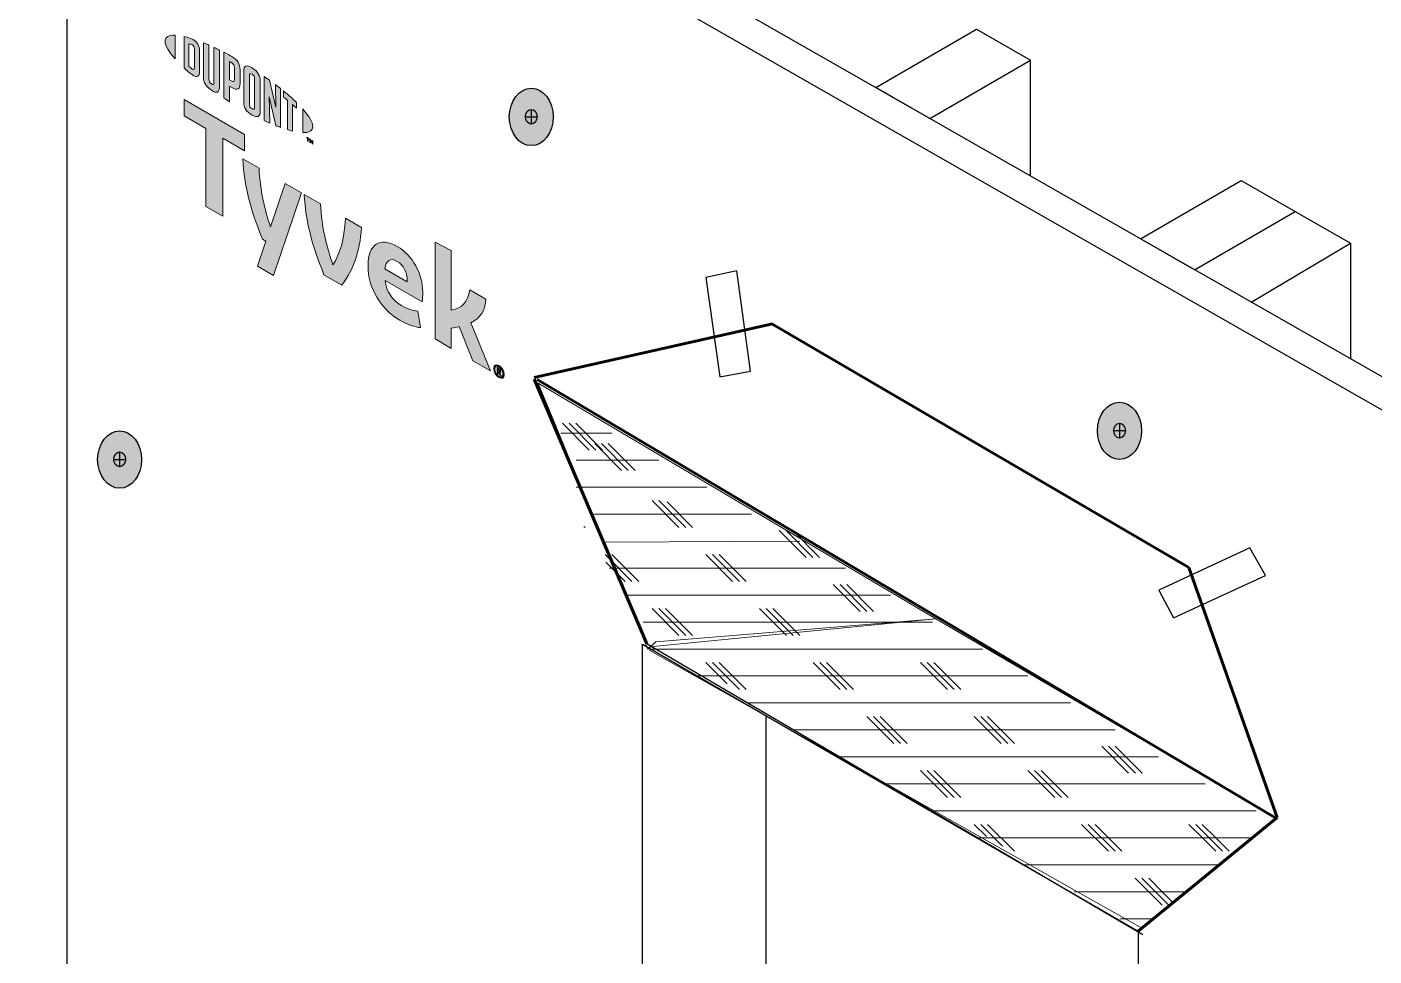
# Model space of a CAD drawing. Header units: inches. Extents: x -20.7 to 76.3, y -55.2 to 19.1.
# Drawn here: x -5.39 to -2.272, y -28.421 to -26.272 of the extents above; entities that cross this region are included whole.
import ezdxf

# ---------------------------------------------------------------- set-up
doc = ezdxf.new("R2010")
doc.units = ezdxf.units.IN
doc.header["$MEASUREMENT"] = 0
for name, color, linetype, lineweight in [('.ATI-HATCH', 7, 'Continuous', 0), ('G-ANNO-TTLB', 7, 'Continuous', 0), ('LOGOS', 7, 'Continuous', 0), ('TYVEK', 7, 'Continuous', 0)]:
    doc.layers.add(name, color=color, linetype=linetype, lineweight=lineweight)

# ---------------------------------------------------------------- blocks, each defined once
blk = doc.blocks.new('Block_583')
at = {"layer": 'LOGOS', "true_color": 0x848484, "transparency": 33554687}
h = blk.add_hatch(color=252, dxfattribs=at)
h.dxf.hatch_style = 2
edge = h.paths.add_edge_path()
edge.add_spline(control_points=[(-5.0705, -26.3047), (-5.0705, -26.3148), (-5.062, -26.3291), (-5.0472, -26.3457), (-5.0472, -26.3457), (-5.0472, -26.2909), (-5.0472, -26.2909), (-5.062, -26.2904), (-5.0705, -26.2948), (-5.0705, -26.3047)], knot_values=[0, 0, 0, 0, 1, 1, 1, 2, 2, 2, 3, 3, 3, 3], degree=3, periodic=0)
h = blk.add_hatch(color=252, dxfattribs=at)
h.dxf.hatch_style = 2
edge = h.paths.add_edge_path()
edge.add_spline(control_points=[(-5.0027, -26.3663), (-5.0027, -26.3705), (-5.0049, -26.3706), (-5.0075, -26.3691), (-5.0095, -26.3679), (-5.0127, -26.3652), (-5.0153, -26.3629), (-5.0153, -26.3629), (-5.0153, -26.3106), (-5.0153, -26.3106), (-5.0127, -26.3113), (-5.0095, -26.3123), (-5.0075, -26.3134), (-5.0049, -26.315), (-5.0027, -26.3176), (-5.0027, -26.3218), (-5.0027, -26.3218), (-5.0027, -26.3663), (-5.0027, -26.3663)], knot_values=[0, 0, 0, 0, 1, 1, 1, 2, 2, 2, 3, 3, 3, 4, 4, 4, 5, 5, 5, 6, 6, 6, 6], degree=3, periodic=0)
edge = h.paths.add_edge_path()
edge.add_spline(control_points=[(-5.0058, -26.3008), (-5.0099, -26.2984), (-5.0159, -26.2963), (-5.0267, -26.2939), (-5.0267, -26.2939), (-5.0267, -26.3665), (-5.0267, -26.3665), (-5.0172, -26.3753), (-5.0099, -26.3814), (-5.0058, -26.3838), (-4.9962, -26.3893), (-4.9909, -26.3857), (-4.9909, -26.375), (-4.9909, -26.375), (-4.9909, -26.3268), (-4.9909, -26.3268), (-4.9909, -26.3161), (-4.9962, -26.3063), (-5.0058, -26.3008)], knot_values=[0, 0, 0, 0, 1, 1, 1, 2, 2, 2, 3, 3, 3, 4, 4, 4, 5, 5, 5, 6, 6, 6, 6], degree=3, periodic=0)
h = blk.add_hatch(color=252, dxfattribs=at)
h.dxf.hatch_style = 2
edge = h.paths.add_edge_path()
edge.add_spline(control_points=[(-4.9576, -26.4008), (-4.9576, -26.405), (-4.9589, -26.4069), (-4.9635, -26.4036), (-4.9679, -26.4004), (-4.9692, -26.3976), (-4.9692, -26.3926), (-4.9692, -26.3926), (-4.9692, -26.3136), (-4.9692, -26.3136), (-4.9721, -26.3123), (-4.9788, -26.3095), (-4.9816, -26.3083), (-4.9816, -26.3083), (-4.9816, -26.3882), (-4.9816, -26.3882), (-4.9816, -26.4009), (-4.9762, -26.409), (-4.9635, -26.4181), (-4.9518, -26.4264), (-4.9446, -26.4237), (-4.9446, -26.4096), (-4.9446, -26.4096), (-4.9446, -26.3252), (-4.9446, -26.3252), (-4.947, -26.3239), (-4.955, -26.3201), (-4.9576, -26.3189), (-4.9576, -26.3189), (-4.9576, -26.4008), (-4.9576, -26.4008)], knot_values=[0, 0, 0, 0, 1, 1, 1, 2, 2, 2, 3, 3, 3, 4, 4, 4, 5, 5, 5, 6, 6, 6, 7, 7, 7, 8, 8, 8, 9, 9, 9, 10, 10, 10, 10], degree=3, periodic=0)
h = blk.add_hatch(color=252, dxfattribs=at)
h.dxf.hatch_style = 2
edge = h.paths.add_edge_path()
edge.add_spline(control_points=[(-4.9101, -26.3935), (-4.9101, -26.3981), (-4.9115, -26.3996), (-4.9168, -26.3966), (-4.9168, -26.3966), (-4.9214, -26.3939), (-4.9214, -26.3939), (-4.9214, -26.3939), (-4.9214, -26.352), (-4.9214, -26.352), (-4.9194, -26.353), (-4.9183, -26.3536), (-4.9171, -26.3543), (-4.9113, -26.3576), (-4.9101, -26.3608), (-4.9101, -26.3655), (-4.9101, -26.3655), (-4.9101, -26.3935), (-4.9101, -26.3935)], knot_values=[0, 0, 0, 0, 1, 1, 1, 2, 2, 2, 3, 3, 3, 4, 4, 4, 5, 5, 5, 6, 6, 6, 6], degree=3, periodic=0)
edge = h.paths.add_edge_path()
edge.add_spline(control_points=[(-4.9163, -26.3399), (-4.9186, -26.3386), (-4.9268, -26.3342), (-4.9344, -26.3303), (-4.9344, -26.3303), (-4.9344, -26.4366), (-4.9344, -26.4366), (-4.9318, -26.4383), (-4.9251, -26.4426), (-4.9214, -26.4448), (-4.9214, -26.4448), (-4.9214, -26.4087), (-4.9214, -26.4087), (-4.9214, -26.4087), (-4.9163, -26.4116), (-4.9163, -26.4116), (-4.9026, -26.4195), (-4.897, -26.4157), (-4.897, -26.4022), (-4.897, -26.4022), (-4.897, -26.3709), (-4.897, -26.3709), (-4.897, -26.3577), (-4.9034, -26.3474), (-4.9163, -26.3399)], knot_values=[0, 0, 0, 0, 1, 1, 1, 2, 2, 2, 3, 3, 3, 4, 4, 4, 5, 5, 5, 6, 6, 6, 7, 7, 7, 8, 8, 8, 8], degree=3, periodic=0)
h = blk.add_hatch(color=252, dxfattribs=at)
h.dxf.hatch_style = 2
edge = h.paths.add_edge_path()
edge.add_spline(control_points=[(-4.8636, -26.4575), (-4.8636, -26.4617), (-4.8648, -26.4632), (-4.8694, -26.4607), (-4.8742, -26.4581), (-4.8755, -26.455), (-4.8755, -26.4507), (-4.8755, -26.4507), (-4.8755, -26.3844), (-4.8755, -26.3844), (-4.8755, -26.38), (-4.8742, -26.3784), (-4.8694, -26.3813), (-4.8648, -26.3841), (-4.8636, -26.387), (-4.8636, -26.3912), (-4.8636, -26.3912), (-4.8636, -26.4575), (-4.8636, -26.4575)], knot_values=[0, 0, 0, 0, 1, 1, 1, 2, 2, 2, 3, 3, 3, 4, 4, 4, 5, 5, 5, 6, 6, 6, 6], degree=3, periodic=0)
edge = h.paths.add_edge_path()
edge.add_spline(control_points=[(-4.8694, -26.3664), (-4.8815, -26.3588), (-4.8887, -26.3607), (-4.8887, -26.3747), (-4.8887, -26.3747), (-4.8887, -26.4443), (-4.8887, -26.4443), (-4.8887, -26.459), (-4.8822, -26.4689), (-4.8694, -26.4756), (-4.857, -26.4822), (-4.8504, -26.4805), (-4.8504, -26.4648), (-4.8504, -26.4648), (-4.8504, -26.3984), (-4.8504, -26.3984), (-4.8504, -26.3834), (-4.8563, -26.3747), (-4.8694, -26.3664)], knot_values=[0, 0, 0, 0, 1, 1, 1, 2, 2, 2, 3, 3, 3, 4, 4, 4, 5, 5, 5, 6, 6, 6, 6], degree=3, periodic=0)
h = blk.add_hatch(color=252, dxfattribs=at)
h.dxf.hatch_style = 2
edge = h.paths.add_edge_path()
edge.add_spline(control_points=[(-4.8143, -26.4575), (-4.8143, -26.4575), (-4.8287, -26.3951), (-4.8287, -26.3951), (-4.8327, -26.3922), (-4.8374, -26.3889), (-4.8411, -26.3864), (-4.8411, -26.3864), (-4.8411, -26.4884), (-4.8411, -26.4884), (-4.8385, -26.4896), (-4.8319, -26.4925), (-4.8285, -26.494), (-4.8285, -26.494), (-4.8296, -26.4333), (-4.8296, -26.4333), (-4.8296, -26.4333), (-4.8143, -26.4999), (-4.8143, -26.4999), (-4.811, -26.5011), (-4.8063, -26.5029), (-4.8032, -26.504), (-4.8032, -26.504), (-4.8032, -26.4144), (-4.8032, -26.4144), (-4.8064, -26.4118), (-4.8123, -26.4072), (-4.8152, -26.4051), (-4.8152, -26.4051), (-4.8143, -26.4575), (-4.8143, -26.4575)], knot_values=[0, 0, 0, 0, 1, 1, 1, 2, 2, 2, 3, 3, 3, 4, 4, 4, 5, 5, 5, 6, 6, 6, 7, 7, 7, 8, 8, 8, 9, 9, 9, 10, 10, 10, 10], degree=3, periodic=0)
h = blk.add_hatch(color=252, dxfattribs=at)
h.dxf.hatch_style = 2
edge = h.paths.add_edge_path()
edge.add_spline(control_points=[(-4.7967, -26.4338), (-4.7935, -26.4363), (-4.7903, -26.4389), (-4.7872, -26.4415), (-4.7872, -26.4415), (-4.7872, -26.5093), (-4.7872, -26.5093), (-4.7844, -26.5102), (-4.7791, -26.5117), (-4.7756, -26.5125), (-4.7756, -26.5125), (-4.7756, -26.4514), (-4.7756, -26.4514), (-4.7722, -26.4544), (-4.769, -26.4572), (-4.7661, -26.4599), (-4.7661, -26.4599), (-4.7661, -26.4468), (-4.7661, -26.4468), (-4.7753, -26.4378), (-4.7852, -26.4291), (-4.7967, -26.4196), (-4.7967, -26.4196), (-4.7967, -26.4338), (-4.7967, -26.4338)], knot_values=[0, 0, 0, 0, 1, 1, 1, 2, 2, 2, 3, 3, 3, 4, 4, 4, 5, 5, 5, 6, 6, 6, 7, 7, 7, 8, 8, 8, 8], degree=3, periodic=0)
h = blk.add_hatch(color=252, dxfattribs=at)
h.dxf.hatch_style = 2
edge = h.paths.add_edge_path()
edge.add_spline(control_points=[(-4.7287, -26.5021), (-4.7287, -26.5121), (-4.7372, -26.5166), (-4.7521, -26.5161), (-4.7521, -26.5161), (-4.7521, -26.4613), (-4.7521, -26.4613), (-4.7372, -26.4779), (-4.7287, -26.4921), (-4.7287, -26.5021)], knot_values=[0, 0, 0, 0, 1, 1, 1, 2, 2, 2, 3, 3, 3, 3], degree=3, periodic=0)
h = blk.add_hatch(color=252, dxfattribs=at)
h.dxf.hatch_style = 2
edge = h.paths.add_edge_path()
edge.add_spline(control_points=[(-4.7357, -26.531), (-4.7357, -26.531), (-4.7343, -26.5318), (-4.7343, -26.5318), (-4.7343, -26.5318), (-4.7322, -26.5368), (-4.7322, -26.5368), (-4.7322, -26.5368), (-4.7301, -26.5342), (-4.7301, -26.5342), (-4.7301, -26.5342), (-4.7287, -26.535), (-4.7287, -26.535), (-4.7287, -26.535), (-4.7287, -26.5429), (-4.7287, -26.5429), (-4.7287, -26.5429), (-4.73, -26.5422), (-4.73, -26.5422), (-4.73, -26.5422), (-4.73, -26.5366), (-4.73, -26.5366), (-4.73, -26.5366), (-4.7321, -26.5391), (-4.7321, -26.5391), (-4.7321, -26.5391), (-4.7323, -26.539), (-4.7323, -26.539), (-4.7323, -26.539), (-4.7344, -26.534), (-4.7344, -26.534), (-4.7344, -26.534), (-4.7344, -26.5397), (-4.7344, -26.5397), (-4.7344, -26.5397), (-4.7357, -26.5389), (-4.7357, -26.5389), (-4.7357, -26.5389), (-4.7357, -26.531), (-4.7357, -26.531)], knot_values=[0, 0, 0, 0, 1, 1, 1, 2, 2, 2, 3, 3, 3, 4, 4, 4, 5, 5, 5, 6, 6, 6, 7, 7, 7, 8, 8, 8, 9, 9, 9, 10, 10, 10, 11, 11, 11, 12, 12, 12, 13, 13, 13, 13], degree=3, periodic=0)
edge = h.paths.add_edge_path()
edge.add_spline(control_points=[(-4.7406, -26.5296), (-4.7406, -26.5296), (-4.7427, -26.5283), (-4.7427, -26.5283), (-4.7427, -26.5283), (-4.7427, -26.527), (-4.7427, -26.527), (-4.7427, -26.527), (-4.7371, -26.5302), (-4.7371, -26.5302), (-4.7371, -26.5302), (-4.7371, -26.5316), (-4.7371, -26.5316), (-4.7371, -26.5316), (-4.7393, -26.5303), (-4.7393, -26.5303), (-4.7393, -26.5303), (-4.7393, -26.5368), (-4.7393, -26.5368), (-4.7393, -26.5368), (-4.7406, -26.5361), (-4.7406, -26.5361), (-4.7406, -26.5361), (-4.7406, -26.5296), (-4.7406, -26.5296)], knot_values=[0, 0, 0, 0, 1, 1, 1, 2, 2, 2, 3, 3, 3, 4, 4, 4, 5, 5, 5, 6, 6, 6, 7, 7, 7, 8, 8, 8, 8], degree=3, periodic=0)
at = {"layer": 'LOGOS'}
for points, knots in [([(-5.0705, -26.3047), (-5.0705, -26.3148), (-5.062, -26.3291), (-5.0472, -26.3457), (-5.0472, -26.3457), (-5.0472, -26.2909), (-5.0472, -26.2909), (-5.062, -26.2904), (-5.0705, -26.2948), (-5.0705, -26.3047)], [0, 0, 0, 0, 1, 1, 1, 2, 2, 2, 3, 3, 3, 3]), ([(-5.0058, -26.3008), (-5.0099, -26.2984), (-5.0159, -26.2963), (-5.0267, -26.2939), (-5.0267, -26.2939), (-5.0267, -26.3665), (-5.0267, -26.3665), (-5.0172, -26.3753), (-5.0099, -26.3814), (-5.0058, -26.3838), (-4.9962, -26.3893), (-4.9909, -26.3857), (-4.9909, -26.375), (-4.9909, -26.375), (-4.9909, -26.3268), (-4.9909, -26.3268), (-4.9909, -26.3161), (-4.9962, -26.3063), (-5.0058, -26.3008)], [0, 0, 0, 0, 1, 1, 1, 2, 2, 2, 3, 3, 3, 4, 4, 4, 5, 5, 5, 6, 6, 6, 6]), ([(-5.0027, -26.3663), (-5.0027, -26.3705), (-5.0049, -26.3706), (-5.0075, -26.3691), (-5.0095, -26.3679), (-5.0127, -26.3652), (-5.0153, -26.3629), (-5.0153, -26.3629), (-5.0153, -26.3106), (-5.0153, -26.3106), (-5.0127, -26.3113), (-5.0095, -26.3123), (-5.0075, -26.3134), (-5.0049, -26.315), (-5.0027, -26.3176), (-5.0027, -26.3218), (-5.0027, -26.3218), (-5.0027, -26.3663), (-5.0027, -26.3663)], [0, 0, 0, 0, 1, 1, 1, 2, 2, 2, 3, 3, 3, 4, 4, 4, 5, 5, 5, 6, 6, 6, 6]), ([(-4.9576, -26.4008), (-4.9576, -26.405), (-4.9589, -26.4069), (-4.9635, -26.4036), (-4.9679, -26.4004), (-4.9692, -26.3976), (-4.9692, -26.3926), (-4.9692, -26.3926), (-4.9692, -26.3136), (-4.9692, -26.3136), (-4.9721, -26.3123), (-4.9788, -26.3095), (-4.9816, -26.3083), (-4.9816, -26.3083), (-4.9816, -26.3882), (-4.9816, -26.3882), (-4.9816, -26.4009), (-4.9762, -26.409), (-4.9635, -26.4181), (-4.9518, -26.4264), (-4.9446, -26.4237), (-4.9446, -26.4096), (-4.9446, -26.4096), (-4.9446, -26.3252), (-4.9446, -26.3252), (-4.947, -26.3239), (-4.955, -26.3201), (-4.9576, -26.3189), (-4.9576, -26.3189), (-4.9576, -26.4008), (-4.9576, -26.4008)], [0, 0, 0, 0, 1, 1, 1, 2, 2, 2, 3, 3, 3, 4, 4, 4, 5, 5, 5, 6, 6, 6, 7, 7, 7, 8, 8, 8, 9, 9, 9, 10, 10, 10, 10]), ([(-4.9163, -26.3399), (-4.9186, -26.3386), (-4.9268, -26.3342), (-4.9344, -26.3303), (-4.9344, -26.3303), (-4.9344, -26.4366), (-4.9344, -26.4366), (-4.9318, -26.4383), (-4.9251, -26.4426), (-4.9214, -26.4448), (-4.9214, -26.4448), (-4.9214, -26.4087), (-4.9214, -26.4087), (-4.9214, -26.4087), (-4.9163, -26.4116), (-4.9163, -26.4116), (-4.9026, -26.4195), (-4.897, -26.4157), (-4.897, -26.4022), (-4.897, -26.4022), (-4.897, -26.3709), (-4.897, -26.3709), (-4.897, -26.3577), (-4.9034, -26.3474), (-4.9163, -26.3399)], [0, 0, 0, 0, 1, 1, 1, 2, 2, 2, 3, 3, 3, 4, 4, 4, 5, 5, 5, 6, 6, 6, 7, 7, 7, 8, 8, 8, 8]), ([(-4.9101, -26.3935), (-4.9101, -26.3981), (-4.9115, -26.3996), (-4.9168, -26.3966), (-4.9168, -26.3966), (-4.9214, -26.3939), (-4.9214, -26.3939), (-4.9214, -26.3939), (-4.9214, -26.352), (-4.9214, -26.352), (-4.9194, -26.353), (-4.9183, -26.3536), (-4.9171, -26.3543), (-4.9113, -26.3576), (-4.9101, -26.3608), (-4.9101, -26.3655), (-4.9101, -26.3655), (-4.9101, -26.3935), (-4.9101, -26.3935)], [0, 0, 0, 0, 1, 1, 1, 2, 2, 2, 3, 3, 3, 4, 4, 4, 5, 5, 5, 6, 6, 6, 6]), ([(-4.8694, -26.3664), (-4.8815, -26.3588), (-4.8887, -26.3607), (-4.8887, -26.3747), (-4.8887, -26.3747), (-4.8887, -26.4443), (-4.8887, -26.4443), (-4.8887, -26.459), (-4.8822, -26.4689), (-4.8694, -26.4756), (-4.857, -26.4822), (-4.8504, -26.4805), (-4.8504, -26.4648), (-4.8504, -26.4648), (-4.8504, -26.3984), (-4.8504, -26.3984), (-4.8504, -26.3834), (-4.8563, -26.3747), (-4.8694, -26.3664)], [0, 0, 0, 0, 1, 1, 1, 2, 2, 2, 3, 3, 3, 4, 4, 4, 5, 5, 5, 6, 6, 6, 6]), ([(-4.8636, -26.4575), (-4.8636, -26.4617), (-4.8648, -26.4632), (-4.8694, -26.4607), (-4.8742, -26.4581), (-4.8755, -26.455), (-4.8755, -26.4507), (-4.8755, -26.4507), (-4.8755, -26.3844), (-4.8755, -26.3844), (-4.8755, -26.38), (-4.8742, -26.3784), (-4.8694, -26.3813), (-4.8648, -26.3841), (-4.8636, -26.387), (-4.8636, -26.3912), (-4.8636, -26.3912), (-4.8636, -26.4575), (-4.8636, -26.4575)], [0, 0, 0, 0, 1, 1, 1, 2, 2, 2, 3, 3, 3, 4, 4, 4, 5, 5, 5, 6, 6, 6, 6]), ([(-4.8143, -26.4575), (-4.8143, -26.4575), (-4.8287, -26.3951), (-4.8287, -26.3951), (-4.8327, -26.3922), (-4.8374, -26.3889), (-4.8411, -26.3864), (-4.8411, -26.3864), (-4.8411, -26.4884), (-4.8411, -26.4884), (-4.8385, -26.4896), (-4.8319, -26.4925), (-4.8285, -26.494), (-4.8285, -26.494), (-4.8296, -26.4333), (-4.8296, -26.4333), (-4.8296, -26.4333), (-4.8143, -26.4999), (-4.8143, -26.4999), (-4.811, -26.5011), (-4.8063, -26.5029), (-4.8032, -26.504), (-4.8032, -26.504), (-4.8032, -26.4144), (-4.8032, -26.4144), (-4.8064, -26.4118), (-4.8123, -26.4072), (-4.8152, -26.4051), (-4.8152, -26.4051), (-4.8143, -26.4575), (-4.8143, -26.4575)], [0, 0, 0, 0, 1, 1, 1, 2, 2, 2, 3, 3, 3, 4, 4, 4, 5, 5, 5, 6, 6, 6, 7, 7, 7, 8, 8, 8, 9, 9, 9, 10, 10, 10, 10]), ([(-4.7967, -26.4338), (-4.7935, -26.4363), (-4.7903, -26.4389), (-4.7872, -26.4415), (-4.7872, -26.4415), (-4.7872, -26.5093), (-4.7872, -26.5093), (-4.7844, -26.5102), (-4.7791, -26.5117), (-4.7756, -26.5125), (-4.7756, -26.5125), (-4.7756, -26.4514), (-4.7756, -26.4514), (-4.7722, -26.4544), (-4.769, -26.4572), (-4.7661, -26.4599), (-4.7661, -26.4599), (-4.7661, -26.4468), (-4.7661, -26.4468), (-4.7753, -26.4378), (-4.7852, -26.4291), (-4.7967, -26.4196), (-4.7967, -26.4196), (-4.7967, -26.4338), (-4.7967, -26.4338)], [0, 0, 0, 0, 1, 1, 1, 2, 2, 2, 3, 3, 3, 4, 4, 4, 5, 5, 5, 6, 6, 6, 7, 7, 7, 8, 8, 8, 8]), ([(-4.7287, -26.5021), (-4.7287, -26.5121), (-4.7372, -26.5166), (-4.7521, -26.5161), (-4.7521, -26.5161), (-4.7521, -26.4613), (-4.7521, -26.4613), (-4.7372, -26.4779), (-4.7287, -26.4921), (-4.7287, -26.5021)], [0, 0, 0, 0, 1, 1, 1, 2, 2, 2, 3, 3, 3, 3]), ([(-4.7406, -26.5296), (-4.7406, -26.5296), (-4.7427, -26.5283), (-4.7427, -26.5283), (-4.7427, -26.5283), (-4.7427, -26.527), (-4.7427, -26.527), (-4.7427, -26.527), (-4.7371, -26.5302), (-4.7371, -26.5302), (-4.7371, -26.5302), (-4.7371, -26.5316), (-4.7371, -26.5316), (-4.7371, -26.5316), (-4.7393, -26.5303), (-4.7393, -26.5303), (-4.7393, -26.5303), (-4.7393, -26.5368), (-4.7393, -26.5368), (-4.7393, -26.5368), (-4.7406, -26.5361), (-4.7406, -26.5361), (-4.7406, -26.5361), (-4.7406, -26.5296), (-4.7406, -26.5296)], [0, 0, 0, 0, 1, 1, 1, 2, 2, 2, 3, 3, 3, 4, 4, 4, 5, 5, 5, 6, 6, 6, 7, 7, 7, 8, 8, 8, 8]), ([(-4.7357, -26.531), (-4.7357, -26.531), (-4.7343, -26.5318), (-4.7343, -26.5318), (-4.7343, -26.5318), (-4.7322, -26.5368), (-4.7322, -26.5368), (-4.7322, -26.5368), (-4.7301, -26.5342), (-4.7301, -26.5342), (-4.7301, -26.5342), (-4.7287, -26.535), (-4.7287, -26.535), (-4.7287, -26.535), (-4.7287, -26.5429), (-4.7287, -26.5429), (-4.7287, -26.5429), (-4.73, -26.5422), (-4.73, -26.5422), (-4.73, -26.5422), (-4.73, -26.5366), (-4.73, -26.5366), (-4.73, -26.5366), (-4.7321, -26.5391), (-4.7321, -26.5391), (-4.7321, -26.5391), (-4.7323, -26.539), (-4.7323, -26.539), (-4.7323, -26.539), (-4.7344, -26.534), (-4.7344, -26.534), (-4.7344, -26.534), (-4.7344, -26.5397), (-4.7344, -26.5397), (-4.7344, -26.5397), (-4.7357, -26.5389), (-4.7357, -26.5389), (-4.7357, -26.5389), (-4.7357, -26.531), (-4.7357, -26.531)], [0, 0, 0, 0, 1, 1, 1, 2, 2, 2, 3, 3, 3, 4, 4, 4, 5, 5, 5, 6, 6, 6, 7, 7, 7, 8, 8, 8, 9, 9, 9, 10, 10, 10, 11, 11, 11, 12, 12, 12, 13, 13, 13, 13])]:
    blk.add_open_spline(points, degree=3, knots=knots, dxfattribs=at)
blk = doc.blocks.new('Block_587')
at = {"layer": 'LOGOS', "true_color": 0x848484, "transparency": 33554687}
h = blk.add_hatch(color=252, dxfattribs=at)
h.dxf.hatch_style = 2
h.paths.add_polyline_path([(-4.8864, -26.5205), (-5.0267, -26.4395), (-5.0267, -26.4776), (-4.976, -26.5069), (-4.976, -26.6874), (-4.9371, -26.7098), (-4.9371, -26.5293), (-4.8864, -26.5586)])
h = blk.add_hatch(color=252, dxfattribs=at)
h.dxf.hatch_style = 2
edge = h.paths.add_edge_path()
edge.add_spline(control_points=[(-4.6532, -26.7142), (-4.6556, -26.7661), (-4.666, -26.7964), (-4.6821, -26.8224), (-4.6976, -26.7782), (-4.7077, -26.7361), (-4.7107, -26.681), (-4.7107, -26.681), (-4.7485, -26.6591), (-4.7485, -26.6591), (-4.7444, -26.7242), (-4.7322, -26.7716), (-4.7028, -26.8451), (-4.7028, -26.8451), (-4.6611, -26.8692), (-4.6611, -26.8692), (-4.6327, -26.829), (-4.621, -26.7955), (-4.6156, -26.7359), (-4.6156, -26.7359), (-4.6532, -26.7142), (-4.6532, -26.7142)], knot_values=[0, 0, 0, 0, 1, 1, 1, 2, 2, 2, 3, 3, 3, 4, 4, 4, 5, 5, 5, 6, 6, 6, 7, 7, 7, 7], degree=3, periodic=0)
h = blk.add_hatch(color=252, dxfattribs=at)
h.dxf.hatch_style = 2
edge = h.paths.add_edge_path()
edge.add_spline(control_points=[(-4.5619, -26.8315), (-4.5619, -26.8315), (-4.5102, -26.8614), (-4.5102, -26.8614), (-4.5102, -26.8614), (-4.5102, -26.8576), (-4.5102, -26.8576), (-4.5102, -26.8401), (-4.5183, -26.8226), (-4.5333, -26.814), (-4.5491, -26.8048), (-4.5595, -26.8117), (-4.5619, -26.8315)], knot_values=[0, 0, 0, 0, 1, 1, 1, 2, 2, 2, 3, 3, 3, 4, 4, 4, 4], degree=3, periodic=0)
edge = h.paths.add_edge_path()
edge.add_spline(control_points=[(-4.4794, -26.9672), (-4.4914, -26.9665), (-4.5091, -26.9607), (-4.5271, -26.9503), (-4.5709, -26.925), (-4.6009, -26.8758), (-4.6009, -26.824), (-4.6009, -26.7743), (-4.5734, -26.7565), (-4.5333, -26.7796), (-4.4976, -26.8002), (-4.4742, -26.8428), (-4.4742, -26.8846), (-4.4742, -26.894), (-4.4748, -26.9018), (-4.4753, -26.9077), (-4.4753, -26.9077), (-4.5614, -26.858), (-4.5614, -26.858), (-4.5578, -26.8851), (-4.545, -26.9037), (-4.5233, -26.9163), (-4.5099, -26.924), (-4.4971, -26.9279), (-4.4854, -26.9291), (-4.4854, -26.9291), (-4.4794, -26.9672), (-4.4794, -26.9672)], knot_values=[0, 0, 0, 0, 1, 1, 1, 2, 2, 2, 3, 3, 3, 4, 4, 4, 5, 5, 5, 6, 6, 6, 7, 7, 7, 8, 8, 8, 9, 9, 9, 9], degree=3, periodic=0)
h = blk.add_hatch(color=252, dxfattribs=at)
h.dxf.hatch_style = 2
edge = h.paths.add_edge_path()
edge.add_spline(control_points=[(-4.3628, -26.9561), (-4.3628, -26.9561), (-4.3176, -27.0675), (-4.3176, -27.0675), (-4.3176, -27.0675), (-4.3584, -27.0439), (-4.3584, -27.0439), (-4.3584, -27.0439), (-4.3898, -26.9649), (-4.3898, -26.9649), (-4.3955, -26.9663), (-4.4015, -26.9675), (-4.408, -26.9684), (-4.408, -26.9684), (-4.408, -27.0153), (-4.408, -27.0153), (-4.408, -27.0153), (-4.4456, -26.9936), (-4.4456, -26.9936), (-4.4456, -26.9936), (-4.4456, -26.7697), (-4.4456, -26.7697), (-4.4456, -26.7697), (-4.408, -26.7892), (-4.408, -26.7892), (-4.408, -26.7892), (-4.408, -26.9269), (-4.408, -26.9269), (-4.3824, -26.9226), (-4.3699, -26.908), (-4.3655, -26.8802), (-4.3655, -26.8802), (-4.3282, -26.9018), (-4.3282, -26.9018), (-4.329, -26.9282), (-4.341, -26.9453), (-4.3628, -26.9561)], knot_values=[0, 0, 0, 0, 1, 1, 1, 2, 2, 2, 3, 3, 3, 4, 4, 4, 5, 5, 5, 6, 6, 6, 7, 7, 7, 8, 8, 8, 9, 9, 9, 10, 10, 10, 11, 11, 11, 12, 12, 12, 12], degree=3, periodic=0)
at = {"layer": 'LOGOS'}
blk.add_lwpolyline([(-4.8864, -26.5205), (-5.0267, -26.4395), (-5.0267, -26.4776), (-4.976, -26.5069), (-4.976, -26.6874), (-4.9371, -26.7098), (-4.9371, -26.5293), (-4.8864, -26.5586)], close=True, dxfattribs=at)
for points, knots in [([(-4.6532, -26.7142), (-4.6556, -26.7661), (-4.666, -26.7964), (-4.6821, -26.8224), (-4.6976, -26.7782), (-4.7077, -26.7361), (-4.7107, -26.681), (-4.7107, -26.681), (-4.7485, -26.6591), (-4.7485, -26.6591), (-4.7444, -26.7242), (-4.7322, -26.7716), (-4.7028, -26.8451), (-4.7028, -26.8451), (-4.6611, -26.8692), (-4.6611, -26.8692), (-4.6327, -26.829), (-4.621, -26.7955), (-4.6156, -26.7359), (-4.6156, -26.7359), (-4.6532, -26.7142), (-4.6532, -26.7142)], [0, 0, 0, 0, 1, 1, 1, 2, 2, 2, 3, 3, 3, 4, 4, 4, 5, 5, 5, 6, 6, 6, 7, 7, 7, 7]), ([(-4.4794, -26.9672), (-4.4914, -26.9665), (-4.5091, -26.9607), (-4.5271, -26.9503), (-4.5709, -26.925), (-4.6009, -26.8758), (-4.6009, -26.824), (-4.6009, -26.7743), (-4.5734, -26.7565), (-4.5333, -26.7796), (-4.4976, -26.8002), (-4.4742, -26.8428), (-4.4742, -26.8846), (-4.4742, -26.894), (-4.4748, -26.9018), (-4.4753, -26.9077), (-4.4753, -26.9077), (-4.5614, -26.858), (-4.5614, -26.858), (-4.5578, -26.8851), (-4.545, -26.9037), (-4.5233, -26.9163), (-4.5099, -26.924), (-4.4971, -26.9279), (-4.4854, -26.9291), (-4.4854, -26.9291), (-4.4794, -26.9672), (-4.4794, -26.9672)], [0, 0, 0, 0, 1, 1, 1, 2, 2, 2, 3, 3, 3, 4, 4, 4, 5, 5, 5, 6, 6, 6, 7, 7, 7, 8, 8, 8, 9, 9, 9, 9]), ([(-4.3628, -26.9561), (-4.3628, -26.9561), (-4.3176, -27.0675), (-4.3176, -27.0675), (-4.3176, -27.0675), (-4.3584, -27.0439), (-4.3584, -27.0439), (-4.3584, -27.0439), (-4.3898, -26.9649), (-4.3898, -26.9649), (-4.3955, -26.9663), (-4.4015, -26.9675), (-4.408, -26.9684), (-4.408, -26.9684), (-4.408, -27.0153), (-4.408, -27.0153), (-4.408, -27.0153), (-4.4456, -26.9936), (-4.4456, -26.9936), (-4.4456, -26.9936), (-4.4456, -26.7697), (-4.4456, -26.7697), (-4.4456, -26.7697), (-4.408, -26.7892), (-4.408, -26.7892), (-4.408, -26.7892), (-4.408, -26.9269), (-4.408, -26.9269), (-4.3824, -26.9226), (-4.3699, -26.908), (-4.3655, -26.8802), (-4.3655, -26.8802), (-4.3282, -26.9018), (-4.3282, -26.9018), (-4.329, -26.9282), (-4.341, -26.9453), (-4.3628, -26.9561)], [0, 0, 0, 0, 1, 1, 1, 2, 2, 2, 3, 3, 3, 4, 4, 4, 5, 5, 5, 6, 6, 6, 7, 7, 7, 8, 8, 8, 9, 9, 9, 10, 10, 10, 11, 11, 11, 12, 12, 12, 12]), ([(-4.5619, -26.8315), (-4.5619, -26.8315), (-4.5102, -26.8614), (-4.5102, -26.8614), (-4.5102, -26.8614), (-4.5102, -26.8576), (-4.5102, -26.8576), (-4.5102, -26.8401), (-4.5183, -26.8226), (-4.5333, -26.814), (-4.5491, -26.8048), (-4.5595, -26.8117), (-4.5619, -26.8315)], [0, 0, 0, 0, 1, 1, 1, 2, 2, 2, 3, 3, 3, 4, 4, 4, 4])]:
    blk.add_open_spline(points, degree=3, knots=knots, dxfattribs=at)
blk = doc.blocks.new('Block_586')
at = {"layer": 'LOGOS', "true_color": 0x848484, "transparency": 33554687}
h = blk.add_hatch(color=252, dxfattribs=at)
h.dxf.hatch_style = 2
edge = h.paths.add_edge_path()
edge.add_spline(control_points=[(-4.7928, -26.6336), (-4.7928, -26.6336), (-4.8265, -26.7342), (-4.8265, -26.7342), (-4.8409, -26.6921), (-4.8502, -26.6514), (-4.8531, -26.5988), (-4.8531, -26.5988), (-4.8909, -26.5769), (-4.8909, -26.5769), (-4.8869, -26.642), (-4.8746, -26.6894), (-4.8452, -26.7629), (-4.8452, -26.7629), (-4.8376, -26.7673), (-4.8376, -26.7673), (-4.8376, -26.7673), (-4.8569, -26.8248), (-4.8569, -26.8248), (-4.8569, -26.8248), (-4.8193, -26.8465), (-4.8193, -26.8465), (-4.8193, -26.8465), (-4.7552, -26.6553), (-4.7552, -26.6553), (-4.7552, -26.6553), (-4.7928, -26.6336), (-4.7928, -26.6336)], knot_values=[0, 0, 0, 0, 1, 1, 1, 2, 2, 2, 3, 3, 3, 4, 4, 4, 5, 5, 5, 6, 6, 6, 7, 7, 7, 8, 8, 8, 9, 9, 9, 9], degree=3, periodic=0)
at = {"layer": 'LOGOS'}
blk.add_open_spline([(-4.7928, -26.6336), (-4.7928, -26.6336), (-4.8265, -26.7342), (-4.8265, -26.7342), (-4.8409, -26.6921), (-4.8502, -26.6514), (-4.8531, -26.5988), (-4.8531, -26.5988), (-4.8909, -26.5769), (-4.8909, -26.5769), (-4.8869, -26.642), (-4.8746, -26.6894), (-4.8452, -26.7629), (-4.8452, -26.7629), (-4.8376, -26.7673), (-4.8376, -26.7673), (-4.8376, -26.7673), (-4.8569, -26.8248), (-4.8569, -26.8248), (-4.8569, -26.8248), (-4.8193, -26.8465), (-4.8193, -26.8465), (-4.8193, -26.8465), (-4.7552, -26.6553), (-4.7552, -26.6553), (-4.7552, -26.6553), (-4.7928, -26.6336), (-4.7928, -26.6336)], degree=3, knots=[0, 0, 0, 0, 1, 1, 1, 2, 2, 2, 3, 3, 3, 4, 4, 4, 5, 5, 5, 6, 6, 6, 7, 7, 7, 8, 8, 8, 9, 9, 9, 9], dxfattribs=at)
blk.add_blockref('Block_587', (0, 0), dxfattribs=at)
blk = doc.blocks.new('Block_588')
at = {"layer": 'LOGOS', "true_color": 0x848484, "transparency": 33554687}
h = blk.add_hatch(color=252, dxfattribs=at)
h.dxf.hatch_style = 2
edge = h.paths.add_edge_path()
edge.add_spline(control_points=[(-4.2995, -27.0632), (-4.2995, -27.0632), (-4.2995, -27.0673), (-4.2995, -27.0673), (-4.2995, -27.0673), (-4.298, -27.0682), (-4.298, -27.0682), (-4.2965, -27.0691), (-4.2957, -27.0691), (-4.2957, -27.0675), (-4.2957, -27.0659), (-4.2965, -27.065), (-4.298, -27.0641), (-4.298, -27.0641), (-4.2995, -27.0632), (-4.2995, -27.0632)], knot_values=[0, 0, 0, 0, 1, 1, 1, 2, 2, 2, 3, 3, 3, 4, 4, 4, 5, 5, 5, 5], degree=3, periodic=0)
edge = h.paths.add_edge_path()
edge.add_spline(control_points=[(-4.3022, -27.0591), (-4.3022, -27.0591), (-4.298, -27.0615), (-4.298, -27.0615), (-4.2947, -27.0634), (-4.2931, -27.0661), (-4.2931, -27.069), (-4.2931, -27.0709), (-4.2939, -27.0719), (-4.2955, -27.0717), (-4.2947, -27.074), (-4.2936, -27.0763), (-4.2922, -27.0789), (-4.2922, -27.0789), (-4.2954, -27.0771), (-4.2954, -27.0771), (-4.2966, -27.0748), (-4.2974, -27.0727), (-4.2981, -27.0706), (-4.2981, -27.0706), (-4.2995, -27.0698), (-4.2995, -27.0698), (-4.2995, -27.0698), (-4.2995, -27.0747), (-4.2995, -27.0747), (-4.2995, -27.0747), (-4.3022, -27.0732), (-4.3022, -27.0732), (-4.3022, -27.0732), (-4.3022, -27.0591), (-4.3022, -27.0591)], knot_values=[0, 0, 0, 0, 1, 1, 1, 2, 2, 2, 3, 3, 3, 4, 4, 4, 5, 5, 5, 6, 6, 6, 7, 7, 7, 8, 8, 8, 9, 9, 9, 10, 10, 10, 10], degree=3, periodic=0)
edge = h.paths.add_edge_path()
edge.add_spline(control_points=[(-4.2978, -27.0579), (-4.3038, -27.0545), (-4.3071, -27.0565), (-4.3071, -27.0635), (-4.3071, -27.0706), (-4.3038, -27.0764), (-4.2978, -27.0799), (-4.2919, -27.0833), (-4.2885, -27.0814), (-4.2885, -27.0743), (-4.2885, -27.0672), (-4.2919, -27.0613), (-4.2978, -27.0579)], knot_values=[0, 0, 0, 0, 1, 1, 1, 2, 2, 2, 3, 3, 3, 4, 4, 4, 4], degree=3, periodic=0)
edge = h.paths.add_edge_path()
edge.add_spline(control_points=[(-4.2978, -27.0551), (-4.2905, -27.0593), (-4.2857, -27.0675), (-4.2857, -27.0759), (-4.2857, -27.0843), (-4.2906, -27.0868), (-4.2978, -27.0826), (-4.3052, -27.0784), (-4.31, -27.0703), (-4.31, -27.0619), (-4.31, -27.0535), (-4.3052, -27.0509), (-4.2978, -27.0551)], knot_values=[0, 0, 0, 0, 1, 1, 1, 2, 2, 2, 3, 3, 3, 4, 4, 4, 4], degree=3, periodic=0)
at = {"layer": 'LOGOS'}
for points, knots in [([(-4.2978, -27.0551), (-4.2905, -27.0593), (-4.2857, -27.0675), (-4.2857, -27.0759), (-4.2857, -27.0843), (-4.2906, -27.0868), (-4.2978, -27.0826), (-4.3052, -27.0784), (-4.31, -27.0703), (-4.31, -27.0619), (-4.31, -27.0535), (-4.3052, -27.0509), (-4.2978, -27.0551)], [0, 0, 0, 0, 1, 1, 1, 2, 2, 2, 3, 3, 3, 4, 4, 4, 4]), ([(-4.2978, -27.0579), (-4.3038, -27.0545), (-4.3071, -27.0565), (-4.3071, -27.0635), (-4.3071, -27.0706), (-4.3038, -27.0764), (-4.2978, -27.0799), (-4.2919, -27.0833), (-4.2885, -27.0814), (-4.2885, -27.0743), (-4.2885, -27.0672), (-4.2919, -27.0613), (-4.2978, -27.0579)], [0, 0, 0, 0, 1, 1, 1, 2, 2, 2, 3, 3, 3, 4, 4, 4, 4]), ([(-4.3022, -27.0591), (-4.3022, -27.0591), (-4.298, -27.0615), (-4.298, -27.0615), (-4.2947, -27.0634), (-4.2931, -27.0661), (-4.2931, -27.069), (-4.2931, -27.0709), (-4.2939, -27.0719), (-4.2955, -27.0717), (-4.2947, -27.074), (-4.2936, -27.0763), (-4.2922, -27.0789), (-4.2922, -27.0789), (-4.2954, -27.0771), (-4.2954, -27.0771), (-4.2966, -27.0748), (-4.2974, -27.0727), (-4.2981, -27.0706), (-4.2981, -27.0706), (-4.2995, -27.0698), (-4.2995, -27.0698), (-4.2995, -27.0698), (-4.2995, -27.0747), (-4.2995, -27.0747), (-4.2995, -27.0747), (-4.3022, -27.0732), (-4.3022, -27.0732), (-4.3022, -27.0732), (-4.3022, -27.0591), (-4.3022, -27.0591)], [0, 0, 0, 0, 1, 1, 1, 2, 2, 2, 3, 3, 3, 4, 4, 4, 5, 5, 5, 6, 6, 6, 7, 7, 7, 8, 8, 8, 9, 9, 9, 10, 10, 10, 10]), ([(-4.2995, -27.0632), (-4.2995, -27.0632), (-4.2995, -27.0673), (-4.2995, -27.0673), (-4.2995, -27.0673), (-4.298, -27.0682), (-4.298, -27.0682), (-4.2965, -27.0691), (-4.2957, -27.0691), (-4.2957, -27.0675), (-4.2957, -27.0659), (-4.2965, -27.065), (-4.298, -27.0641), (-4.298, -27.0641), (-4.2995, -27.0632), (-4.2995, -27.0632)], [0, 0, 0, 0, 1, 1, 1, 2, 2, 2, 3, 3, 3, 4, 4, 4, 5, 5, 5, 5])]:
    blk.add_open_spline(points, degree=3, knots=knots, dxfattribs=at)
blk = doc.blocks.new('Block_585')
at = {"layer": 'LOGOS'}
for name in ['Block_586', 'Block_588']:
    blk.add_blockref(name, (0, 0), dxfattribs=at)
blk = doc.blocks.new('Block_584')
at = {"layer": 'LOGOS'}
blk.add_blockref('Block_585', (0, 0), dxfattribs=at)
blk = doc.blocks.new('Block_582')
at = {"layer": 'LOGOS'}
for name in ['Block_583', 'Block_584']:
    blk.add_blockref(name, (0, 0), dxfattribs=at)
blk = doc.blocks.new('Block_672')
at = {"layer": '.ATI-HATCH'}
for points, knots in [([(-4.2072, -27.0961), (-4.2072, -27.0961), (-3.9532, -27.7109), (-3.9532, -27.7109), (-3.9532, -27.7109), (-3.9344, -27.6945), (-3.9344, -27.6945), (-3.9344, -27.6945), (-3.2863, -27.6408), (-3.2863, -27.6408), (-3.2863, -27.6408), (-4.2072, -27.0961), (-4.2072, -27.0961)], [0, 0, 0, 0, 1, 1, 1, 2, 2, 2, 3, 3, 3, 4, 4, 4, 4]), ([(-2.8133, -28.3544), (-2.8133, -28.3544), (-2.9587, -28.2724), (-2.9587, -28.2724), (-2.9587, -28.2724), (-3.0692, -28.21), (-3.0692, -28.21), (-3.0692, -28.21), (-3.1797, -28.1476), (-3.1797, -28.1476), (-3.1797, -28.1476), (-3.2901, -28.0853), (-3.2901, -28.0853), (-3.2901, -28.0853), (-3.401, -28.0228), (-3.401, -28.0228), (-3.401, -28.0228), (-3.9482, -27.7139), (-3.9482, -27.7139), (-3.9482, -27.7139), (-3.9482, -27.7061), (-3.9482, -27.7061), (-3.9482, -27.7061), (-3.2862, -27.6407), (-3.2862, -27.6407), (-3.2862, -27.6407), (-2.4976, -28.1024), (-2.4976, -28.1024)], [0, 0, 0, 0, 1, 1, 1, 2, 2, 2, 3, 3, 3, 4, 4, 4, 5, 5, 5, 6, 6, 6, 7, 7, 7, 8, 8, 8, 9, 9, 9, 9])]:
    blk.add_open_spline(points, degree=3, knots=knots, dxfattribs=at)
at = {"layer": '.ATI-HATCH', "color": 8, "lineweight": 0, "true_color": 0x808080}
for points in [[(-4.1542, -27.2116), (-4.1542, -27.2116), (-4.0364, -27.2116), (-4.0364, -27.2116)], [(-4.1189, -27.274), (-4.1189, -27.274), (-3.9276, -27.274), (-3.9276, -27.274)], [(-4.1189, -27.3364), (-4.1189, -27.3364), (-3.8165, -27.3364), (-3.8165, -27.3364)], [(-3.881, -27.43), (-3.881, -27.43), (-3.9432, -27.3676), (-3.9432, -27.3676)], [(-3.8655, -27.43), (-3.8655, -27.43), (-3.9276, -27.3676), (-3.9276, -27.3676)], [(-3.85, -27.43), (-3.85, -27.43), (-3.908, -27.3705), (-3.908, -27.3705)], [(-4.0821, -27.3988), (-4.0821, -27.3988), (-3.7128, -27.3988), (-3.7128, -27.3988)], [(-4.0985, -27.43), (-4.0985, -27.43), (-4.1014, -27.4271), (-4.1014, -27.4271)], [(-4.0563, -27.4634), (-4.0563, -27.4634), (-3.6015, -27.4612), (-3.6015, -27.4612)], [(-3.9898, -27.5548), (-3.9898, -27.5548), (-4.0519, -27.4924), (-4.0519, -27.4924)], [(-3.9742, -27.5548), (-3.9742, -27.5548), (-4.0364, -27.4924), (-4.0364, -27.4924)], [(-3.7568, -27.5548), (-3.7568, -27.5548), (-3.8189, -27.4924), (-3.8189, -27.4924)], [(-3.7412, -27.5548), (-3.7412, -27.5548), (-3.8034, -27.4924), (-3.8034, -27.4924)], [(-3.7257, -27.5548), (-3.7257, -27.5548), (-3.7878, -27.4924), (-3.7878, -27.4924)], [(-4.0053, -27.5548), (-4.0053, -27.5548), (-4.0501, -27.5098), (-4.0501, -27.5098)], [(-4.0415, -27.5236), (-4.0415, -27.5236), (-3.4956, -27.5236), (-3.4956, -27.5236)], [(-4.0029, -27.586), (-4.0029, -27.586), (-3.3916, -27.586), (-3.3916, -27.586)], [(-3.881, -27.6796), (-3.881, -27.6796), (-3.9432, -27.6172), (-3.9432, -27.6172)], [(-3.8655, -27.6796), (-3.8655, -27.6796), (-3.9276, -27.6172), (-3.9276, -27.6172)], [(-3.85, -27.6796), (-3.85, -27.6796), (-3.9121, -27.6172), (-3.9121, -27.6172)], [(-3.6325, -27.6796), (-3.6325, -27.6796), (-3.6947, -27.6172), (-3.6947, -27.6172)], [(-3.617, -27.6796), (-3.617, -27.6796), (-3.6791, -27.6172), (-3.6791, -27.6172)], [(-3.6015, -27.6796), (-3.6015, -27.6796), (-3.6636, -27.6172), (-3.6636, -27.6172)], [(-3.9642, -27.6484), (-3.9642, -27.6484), (-3.2942, -27.6484), (-3.2942, -27.6484)], [(-3.9482, -27.7108), (-3.9482, -27.7108), (-3.1781, -27.7108), (-3.1781, -27.7108)], [(-3.7697, -27.7915), (-3.7697, -27.7915), (-3.8189, -27.742), (-3.8189, -27.742)], [(-3.7412, -27.8044), (-3.7412, -27.8044), (-3.8034, -27.742), (-3.8034, -27.742)], [(-3.7257, -27.8044), (-3.7257, -27.8044), (-3.7878, -27.742), (-3.7878, -27.742)], [(-3.5083, -27.8044), (-3.5083, -27.8044), (-3.5704, -27.742), (-3.5704, -27.742)], [(-3.4927, -27.8044), (-3.4927, -27.8044), (-3.5549, -27.742), (-3.5549, -27.742)], [(-3.4772, -27.8044), (-3.4772, -27.8044), (-3.5393, -27.742), (-3.5393, -27.742)], [(-3.2597, -27.8044), (-3.2597, -27.8044), (-3.3219, -27.742), (-3.3219, -27.742)], [(-3.2442, -27.8044), (-3.2442, -27.8044), (-3.3063, -27.742), (-3.3063, -27.742)], [(-3.2287, -27.8044), (-3.2287, -27.8044), (-3.2908, -27.742), (-3.2908, -27.742)], [(-3.8424, -27.7732), (-3.8424, -27.7732), (-3.0734, -27.7732), (-3.0734, -27.7732)], [(-3.7225, -27.8356), (-3.7225, -27.8356), (-2.9744, -27.8356), (-2.9744, -27.8356)], [(-3.384, -27.9292), (-3.384, -27.9292), (-3.4461, -27.8668), (-3.4461, -27.8668)], [(-3.3685, -27.9292), (-3.3685, -27.9292), (-3.4306, -27.8668), (-3.4306, -27.8668)], [(-3.3529, -27.9292), (-3.3529, -27.9292), (-3.4151, -27.8668), (-3.4151, -27.8668)], [(-3.1355, -27.9292), (-3.1355, -27.9292), (-3.1976, -27.8668), (-3.1976, -27.8668)], [(-3.12, -27.9292), (-3.12, -27.9292), (-3.1821, -27.8668), (-3.1821, -27.8668)], [(-3.1044, -27.9292), (-3.1044, -27.9292), (-3.1666, -27.8668), (-3.1666, -27.8668)], [(-3.6165, -27.898), (-3.6165, -27.898), (-2.8714, -27.898), (-2.8714, -27.898)], [(-3.5105, -27.9604), (-3.5105, -27.9604), (-2.7714, -27.9604), (-2.7714, -27.9604)], [(-3.2597, -28.054), (-3.2597, -28.054), (-3.3219, -27.9916), (-3.3219, -27.9916)], [(-3.2442, -28.054), (-3.2442, -28.054), (-3.3063, -27.9916), (-3.3063, -27.9916)], [(-3.2287, -28.054), (-3.2287, -28.054), (-3.2908, -27.9916), (-3.2908, -27.9916)], [(-3.0112, -28.054), (-3.0112, -28.054), (-3.0734, -27.9916), (-3.0734, -27.9916)], [(-2.9957, -28.054), (-2.9957, -28.054), (-3.0578, -27.9916), (-3.0578, -27.9916)], [(-2.9802, -28.054), (-2.9802, -28.054), (-3.0423, -27.9916), (-3.0423, -27.9916)], [(-3.1693, -28.1449), (-3.1693, -28.1449), (-3.1976, -28.1164), (-3.1976, -28.1164)], [(-3.1318, -28.1669), (-3.1318, -28.1669), (-3.1821, -28.1164), (-3.1821, -28.1164)], [(-3.1044, -28.1788), (-3.1044, -28.1788), (-3.1666, -28.1164), (-3.1666, -28.1164)], [(-2.887, -28.1788), (-2.887, -28.1788), (-2.9491, -28.1164), (-2.9491, -28.1164)], [(-2.8714, -28.1788), (-2.8714, -28.1788), (-2.9336, -28.1164), (-2.9336, -28.1164)], [(-2.8559, -28.1788), (-2.8559, -28.1788), (-2.918, -28.1164), (-2.918, -28.1164)], [(-2.7627, -28.3036), (-2.7627, -28.3036), (-2.8248, -28.2412), (-2.8248, -28.2412)], [(-2.7472, -28.3036), (-2.7472, -28.3036), (-2.8093, -28.2412), (-2.8093, -28.2412)]]:
    blk.add_open_spline(points, degree=3, dxfattribs=at)
for points, knots in [([(-2.6632, -28.0228), (-2.6632, -28.0228), (-3.401, -28.0228), (-3.401, -28.0228), (-3.401, -28.0228), (-3.4044, -28.0228), (-3.4044, -28.0228)], [0, 0, 0, 0, 1, 1, 1, 2, 2, 2, 2]), ([(-2.5453, -28.0853), (-2.5453, -28.0853), (-3.2901, -28.0853), (-3.2901, -28.0853), (-3.2901, -28.0853), (-3.2985, -28.0853), (-3.2985, -28.0853)], [0, 0, 0, 0, 1, 1, 1, 2, 2, 2, 2]), ([(-2.7006, -28.1164), (-2.7006, -28.1164), (-2.6694, -28.1476), (-2.6694, -28.1476), (-2.6694, -28.1476), (-2.6385, -28.1788), (-2.6385, -28.1788)], [0, 0, 0, 0, 1, 1, 1, 2, 2, 2, 2]), ([(-2.685, -28.1164), (-2.685, -28.1164), (-2.6539, -28.1476), (-2.6539, -28.1476), (-2.6539, -28.1476), (-2.6229, -28.1788), (-2.6229, -28.1788)], [0, 0, 0, 0, 1, 1, 1, 2, 2, 2, 2]), ([(-2.6696, -28.1164), (-2.6696, -28.1164), (-2.6385, -28.1476), (-2.6385, -28.1476), (-2.6385, -28.1476), (-2.6074, -28.1788), (-2.6074, -28.1788)], [0, 0, 0, 0, 1, 1, 1, 2, 2, 2, 2]), ([(-2.5543, -28.1476), (-2.5543, -28.1476), (-2.6385, -28.1476), (-2.6385, -28.1476), (-2.6385, -28.1476), (-2.6539, -28.1476), (-2.6539, -28.1476), (-2.6539, -28.1476), (-2.6694, -28.1476), (-2.6694, -28.1476), (-2.6694, -28.1476), (-3.1797, -28.1476), (-3.1797, -28.1476), (-3.1797, -28.1476), (-3.1924, -28.1476), (-3.1924, -28.1476)], [0, 0, 0, 0, 1, 1, 1, 2, 2, 2, 3, 3, 3, 4, 4, 4, 5, 5, 5, 5]), ([(-2.6325, -28.21), (-2.6325, -28.21), (-3.0692, -28.21), (-3.0692, -28.21), (-3.0692, -28.21), (-3.0864, -28.21), (-3.0864, -28.21)], [0, 0, 0, 0, 1, 1, 1, 2, 2, 2, 2]), ([(-2.7937, -28.2413), (-2.7937, -28.2413), (-2.7628, -28.2724), (-2.7628, -28.2724), (-2.7628, -28.2724), (-2.7396, -28.2956), (-2.7396, -28.2956)], [0, 0, 0, 0, 1, 1, 1, 2, 2, 2, 2]), ([(-2.7106, -28.2724), (-2.7106, -28.2724), (-2.9587, -28.2724), (-2.9587, -28.2724), (-2.9587, -28.2724), (-2.9665, -28.2724), (-2.9665, -28.2724)], [0, 0, 0, 0, 1, 1, 1, 2, 2, 2, 2]), ([(-2.7887, -28.3349), (-2.7887, -28.3349), (-2.8481, -28.3349), (-2.8481, -28.3349), (-2.8481, -28.3349), (-2.8604, -28.3349), (-2.8604, -28.3349)], [0, 0, 0, 0, 1, 1, 1, 2, 2, 2, 2])]:
    blk.add_open_spline(points, degree=3, knots=knots, dxfattribs=at)

msp = doc.modelspace()

# ---------------------------------------------------------------- hatches: boundary and pattern name
at = {"layer": 'G-ANNO-TTLB', "true_color": 0xff00ff, "transparency": 33554687}
h = msp.add_hatch(color=6, dxfattribs=at)
edge = h.paths.add_edge_path()
edge.add_spline(control_points=[(20.0382, -55.2136), (20.0382, -55.2136), (-20.6495, -55.2136), (-20.6495, -55.2136), (-20.6495, -55.2136), (-20.6495, -21.0886), (-20.6495, -21.0886), (-20.6495, -21.0886), (20.0382, -21.0886), (20.0382, -21.0886), (20.0382, -21.0886), (20.0382, -55.2136), (20.0382, -55.2136)], knot_values=[0, 0, 0, 0, 1, 1, 1, 2, 2, 2, 3, 3, 3, 4, 4, 4, 4], degree=3, periodic=0)
edge = h.paths.add_edge_path()
edge.add_spline(control_points=[(-20.5245, -21.2136), (-20.5245, -21.2136), (-20.5245, -55.0886), (-20.5245, -55.0886), (-20.5245, -55.0886), (19.9132, -55.0886), (19.9132, -55.0886), (19.9132, -55.0886), (19.9132, -21.2136), (19.9132, -21.2136), (19.9132, -21.2136), (-20.5245, -21.2136), (-20.5245, -21.2136)], knot_values=[0, 0, 0, 0, 1, 1, 1, 2, 2, 2, 3, 3, 3, 4, 4, 4, 4], degree=3, periodic=0)
edge.add_line((-20.5245, -21.2136), (-20.5245, -21.2136))
at = {"layer": 'TYVEK', "true_color": 0x003b71, "transparency": 33554687}
h = msp.add_hatch(color=156, dxfattribs=at)
h.dxf.hatch_style = 2
edge = h.paths.add_edge_path()
edge.add_ellipse((-4.2229, -26.4799), major_axis=(0, 0.0664), ratio=0.766948, start_angle=0, end_angle=360)
h = msp.add_hatch(color=156, dxfattribs=at)
h.dxf.hatch_style = 2
edge = h.paths.add_edge_path()
edge.add_ellipse((-2.8612, -27.206), major_axis=(0, 0.0664), ratio=0.766948, start_angle=0, end_angle=360)
h = msp.add_hatch(color=156, dxfattribs=at)
h.dxf.hatch_style = 2
edge = h.paths.add_edge_path()
edge.add_ellipse((-5.1758, -27.2725), major_axis=(0, 0.0664), ratio=0.766948, start_angle=0, end_angle=360)

# ---------------------------------------------------------------- linework, layer by layer
at = {"layer": '.ATI-HATCH', "color": 8, "lineweight": 0, "true_color": 0x808080}
for p, q in [((-4.0888, -27.2505), (-4.1509, -27.1881)), ((-4.0733, -27.2505), (-4.1354, -27.1881)), ((-4.0577, -27.2505), (-4.1199, -27.1881)), ((-3.5867, -27.4994), (-3.6488, -27.437)), ((-3.5712, -27.4994), (-3.6333, -27.437)), ((-3.5556, -27.4994), (-3.6178, -27.437)), ((-3.4617, -27.6239), (-3.5238, -27.5615)), ((-3.4461, -27.6239), (-3.5083, -27.5615)), ((-3.4306, -27.6239), (-3.4927, -27.5615)), ((-2.8402, -27.9982), (-2.9023, -27.9358)), ((-2.8246, -27.9982), (-2.8868, -27.9358)), ((-2.8091, -27.9982), (-2.8712, -27.9358))]:
    msp.add_line(p, q, dxfattribs=at)
at = {"layer": 'G-ANNO-TTLB'}
for points in [[(20.0382, -55.2136), (20.0382, -55.2136), (-20.6495, -55.2136), (-20.6495, -55.2136), (-20.6495, -55.2136), (-20.6495, -21.0886), (-20.6495, -21.0886), (-20.6495, -21.0886), (20.0382, -21.0886), (20.0382, -21.0886), (20.0382, -21.0886), (20.0382, -55.2136), (20.0382, -55.2136)], [(-20.5245, -21.2136), (-20.5245, -21.2136), (-20.5245, -55.0886), (-20.5245, -55.0886), (-20.5245, -55.0886), (19.9132, -55.0886), (19.9132, -55.0886), (19.9132, -55.0886), (19.9132, -21.2136), (19.9132, -21.2136), (19.9132, -21.2136), (-20.5245, -21.2136), (-20.5245, -21.2136)]]:
    msp.add_open_spline(points, degree=3, knots=[0, 0, 0, 0, 1, 1, 1, 2, 2, 2, 3, 3, 3, 4, 4, 4, 4], dxfattribs=at)
at = {"layer": 'TYVEK', "color": 2, "lineweight": 25, "true_color": 0xffff00}
msp.add_line((-1.4969, -27.5133), (-5.2312, -25.3809), dxfattribs=at)
at = {"layer": 'TYVEK', "color": 18, "lineweight": 25, "true_color": 0x000000}
for p, q in [((-5.298, -25.4195), (-5.298, -31.2857)), ((-1.5637, -27.5519), (-5.298, -25.4195)), ((-3.9651, -27.6999), (-2.8178, -28.3636)), ((-3.9651, -28.9481), (-3.9651, -27.6999)), ((-3.9545, -27.6987), (-2.8072, -28.3711)), ((-2.8178, -28.3636), (-2.8178, -30.2072))]:
    msp.add_line(p, q, dxfattribs=at)
at = {"layer": 'TYVEK', "color": 33, "lineweight": 25, "true_color": 0xcc9966}
for p, q in [((-3.3004, -26.4833), (-3.067, -26.3483)), ((-3.067, -26.6167), (-3.067, -26.3483)), ((-2.6877, -26.8333), (-2.4545, -26.6984)), ((-2.4545, -26.6985), (-2.3266, -26.7718)), ((-2.5565, -26.9082), (-2.3266, -26.7718)), ((-2.3266, -26.7718), (-2.3266, -27.0395)), ((-3.6796, -29.5244), (-3.6796, -27.8651))]:
    msp.add_line(p, q, dxfattribs=at)
at = {"layer": 'TYVEK', "color": 252, "lineweight": 25, "true_color": 0x848484}
for p, q in [((-4.2229, -26.4624), (-4.2229, -26.4967)), ((-4.2364, -26.4795), (-4.2094, -26.4795)), ((-2.8612, -27.1885), (-2.8612, -27.2227)), ((-2.8747, -27.2056), (-2.8477, -27.2056)), ((-5.1893, -27.2721), (-5.1623, -27.2721)), ((-5.1758, -27.2549), (-5.1758, -27.2892))]:
    msp.add_line(p, q, dxfattribs=at)
at = {"layer": 'TYVEK', "color": 18, "lineweight": 60, "true_color": 0x000000}
for p, q in [((-4.2166, -27.0824), (-3.6644, -26.9586)), ((-3.666, -26.9589), (-2.7012, -27.5219)), ((-3.9558, -27.6987), (-4.2166, -27.0865)), ((-2.5016, -28.1008), (-4.2094, -27.0875)), ((-2.4961, -28.1008), (-2.7012, -27.5219)), ((-2.8178, -28.3636), (-2.4961, -28.1008))]:
    msp.add_line(p, q, dxfattribs=at)
at = {"layer": 'TYVEK', "color": 8, "lineweight": 0, "true_color": 0x808080}
for p, q in [((-4.0139, -27.2975), (-4.076, -27.2351)), ((-3.9983, -27.2975), (-4.0605, -27.2351)), ((-3.9828, -27.2975), (-4.0449, -27.2351))]:
    msp.add_line(p, q, dxfattribs=at)
at = {"layer": 'TYVEK', "color": 33, "lineweight": 25, "true_color": 0xcc9966}
for points in [[(-3.3004, -26.4833), (-3.4254, -26.4116), (-3.1921, -26.2766), (-3.067, -26.3483)], [(-2.6877, -26.8333), (-2.8129, -26.7618), (-2.5796, -26.6267), (-2.4545, -26.6984)]]:
    msp.add_lwpolyline(points, dxfattribs=at)
at = {"layer": 'TYVEK', "color": 2, "lineweight": 25, "true_color": 0xf7ec13}
for points in [[(-3.7152, -27.0678), (-3.7468, -26.8357), (-3.8189, -26.8515), (-3.7866, -27.0815)], [(-2.7363, -27.6388), (-2.5235, -27.5411), (-2.5595, -27.4766), (-2.7702, -27.5745)]]:
    msp.add_lwpolyline(points, close=True, dxfattribs=at)
at = {"layer": 'TYVEK', "color": 18, "lineweight": 25, "true_color": 0x000000}
for centre in [(-4.2229, -26.4799), (-2.8612, -27.206), (-5.1758, -27.2725)]:
    msp.add_ellipse(centre, major_axis=(0, 0.0664), ratio=0.766948, dxfattribs=at)
at = {"layer": 'TYVEK', "color": 252, "lineweight": 25, "true_color": 0x848484}
for centre in [(-4.2229, -26.4795), (-2.8612, -27.2056), (-5.1758, -27.2721)]:
    msp.add_ellipse(centre, major_axis=(0, 0.0171), ratio=0.788846, dxfattribs=at)

# ---------------------------------------------------------------- block references
at = {"layer": '.ATI-HATCH'}
msp.add_blockref('Block_672', (0, 0), dxfattribs=at)
at = {"layer": 'LOGOS'}
msp.add_blockref('Block_582', (0, 0), dxfattribs=at)

doc.saveas('drawing.dxf')
